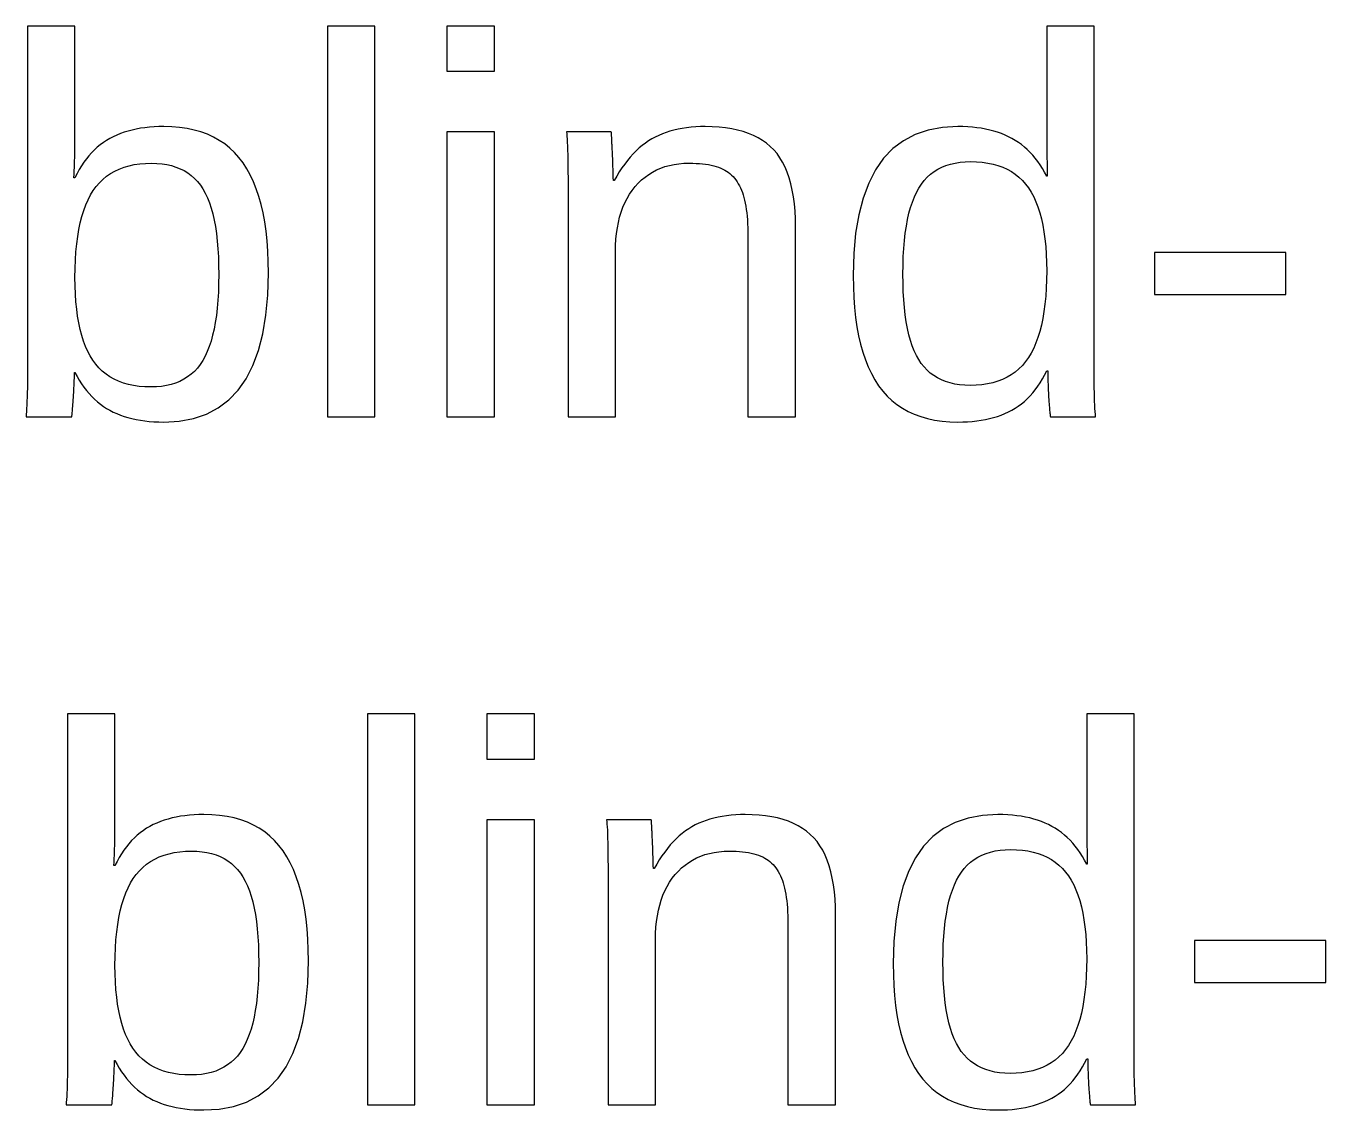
# Model space of a CAD drawing. Extents: x -27 to 133, y -77 to 15.
# Drawn here: x 93.88 to 99.41, y -29.76 to -25.16 of the extents above; entities that cross this region are included whole.
import ezdxf

# ---------------------------------------------------------------- set-up
doc = ezdxf.new("R2010")
doc.units = 0
doc.layers.get('0').update_dxf_attribs({"linetype": 'CONTINUOUS'})

msp = doc.modelspace()

# ---------------------------------------------------------------- linework, layer by layer
for points in [[(94.536, -26.8376), (94.5966, -26.8263), (94.652, -26.8076), (94.702, -26.7813), (94.7468, -26.7476), (94.7863, -26.7064), (94.8206, -26.6577), (94.8496, -26.6015), (94.8733, -26.5378), (94.8917, -26.4666), (94.9049, -26.3879), (94.9128, -26.3017), (94.9155, -26.208), (94.9148, -26.1607), (94.9129, -26.1154), (94.9097, -26.0719), (94.9052, -26.0302), (94.8995, -25.9905), (94.8925, -25.9527), (94.8842, -25.9167), (94.8746, -25.8826), (94.8637, -25.8504), (94.8516, -25.82), (94.8382, -25.7916), (94.8235, -25.765), (94.8075, -25.7403), (94.7902, -25.7175), (94.7714, -25.6965), (94.7512, -25.6773), (94.7295, -25.6599), (94.7065, -25.6444), (94.682, -25.6307), (94.656, -25.6188), (94.6286, -25.6087), (94.5998, -25.6005), (94.5695, -25.5941), (94.5378, -25.5896), (94.5047, -25.5868), (94.4701, -25.5859), (94.4494, -25.5862), (94.4292, -25.5871), (94.4095, -25.5886), (94.3903, -25.5907), (94.3717, -25.5933), (94.3535, -25.5966), (94.3359, -25.6005), (94.3189, -25.605), (94.3023, -25.61), (94.2863, -25.6157), (94.2708, -25.622), (94.2558, -25.6288), (94.2413, -25.6363), (94.2273, -25.6444), (94.2138, -25.6533), (94.2006, -25.663), (94.1879, -25.6735), (94.1757, -25.6847), (94.1638, -25.6968), (94.1524, -25.7096), (94.1415, -25.7232), (94.1309, -25.7376), (94.1208, -25.7528), (94.1111, -25.7687), (94.1019, -25.7854), (94.0931, -25.803), (94.0886, -25.803), (94.0892, -25.788), (94.0899, -25.7733), (94.0904, -25.7589), (94.0909, -25.7448), (94.0914, -25.731), (94.0918, -25.7176), (94.0921, -25.7044), (94.0924, -25.6915), (94.0926, -25.679), (94.0928, -25.6667), (94.0929, -25.6548), (94.093, -25.6431), (94.0931, -25.6318), (94.0931, -25.1585), (93.8917, -25.1585), (93.8917, -26.5694), (93.8916, -26.5977), (93.8915, -26.6246), (93.8913, -26.6498), (93.891, -26.6736), (93.8907, -26.6958), (93.8902, -26.7166), (93.8897, -26.7357), (93.8891, -26.7534), (93.8884, -26.7696), (93.8877, -26.7842), (93.8868, -26.7973), (93.8859, -26.8089), (93.8849, -26.8189), (94.0796, -26.8189), (94.08, -26.8169), (94.0804, -26.8141), (94.0808, -26.8106), (94.0812, -26.8064), (94.0817, -26.8015), (94.0822, -26.7958), (94.0827, -26.7895), (94.0832, -26.7825), (94.0838, -26.7747), (94.0844, -26.7663), (94.085, -26.7571), (94.0857, -26.7473), (94.0863, -26.7367), (94.087, -26.726), (94.0876, -26.7157), (94.0882, -26.7058), (94.0887, -26.6964), (94.0891, -26.6874), (94.0895, -26.6789), (94.0899, -26.6707), (94.0902, -26.663), (94.0904, -26.6557), (94.0906, -26.6489), (94.0907, -26.6425), (94.0908, -26.6365), (94.0908, -26.6309), (94.0931, -26.6309), (94.102, -26.6476), (94.1114, -26.6636), (94.1212, -26.6788), (94.1314, -26.6933), (94.142, -26.7071), (94.153, -26.7202), (94.1644, -26.7326), (94.1762, -26.7442), (94.1884, -26.7551), (94.201, -26.7653), (94.2141, -26.7748), (94.2275, -26.7835), (94.2413, -26.7915), (94.2556, -26.7989), (94.2705, -26.8057), (94.2859, -26.8118), (94.3018, -26.8174), (94.3183, -26.8225), (94.3354, -26.8269), (94.353, -26.8307), (94.3711, -26.8339), (94.3898, -26.8366), (94.4091, -26.8387), (94.4289, -26.8401), (94.4492, -26.841), (94.4701, -26.8413)], [(95.3676, -25.1585), (95.1662, -25.1585), (95.1662, -26.8189), (95.3676, -26.8189)], [(95.8756, -25.1585), (95.6742, -25.1585), (95.6742, -25.3509), (95.8756, -25.3509)], [(97.8668, -26.841), (97.8871, -26.8401), (97.9067, -26.8386), (97.9259, -26.8365), (97.9446, -26.8339), (97.9627, -26.8306), (97.9803, -26.8267), (97.9974, -26.8222), (98.0139, -26.8172), (98.0299, -26.8115), (98.0455, -26.8053), (98.0604, -26.7984), (98.0749, -26.791), (98.0889, -26.7828), (98.1024, -26.7739), (98.1156, -26.7642), (98.1283, -26.7537), (98.1405, -26.7425), (98.1524, -26.7304), (98.1638, -26.7176), (98.1748, -26.704), (98.1853, -26.6896), (98.1954, -26.6744), (98.2051, -26.6585), (98.2143, -26.6418), (98.2232, -26.6242), (98.2276, -26.6242), (98.2277, -26.6316), (98.2277, -26.6391), (98.2278, -26.6469), (98.228, -26.6549), (98.2282, -26.663), (98.2285, -26.6714), (98.2288, -26.68), (98.2291, -26.6889), (98.2295, -26.6979), (98.23, -26.7071), (98.2304, -26.7166), (98.231, -26.7263), (98.2316, -26.7361), (98.2322, -26.7458), (98.2327, -26.755), (98.2333, -26.7636), (98.2339, -26.7716), (98.2345, -26.7791), (98.2351, -26.786), (98.2356, -26.7924), (98.2362, -26.7982), (98.2367, -26.8035), (98.2373, -26.8082), (98.2378, -26.8123), (98.2383, -26.8159), (98.2388, -26.8189), (98.4313, -26.8189), (98.4303, -26.8089), (98.4294, -26.7973), (98.4285, -26.7842), (98.4278, -26.7696), (98.4271, -26.7534), (98.4265, -26.7357), (98.426, -26.7166), (98.4256, -26.6958), (98.4252, -26.6736), (98.4249, -26.6498), (98.4247, -26.6246), (98.4246, -26.5977), (98.4246, -26.5694), (98.4246, -25.1585), (98.2232, -25.1585), (98.2232, -25.6609), (98.2254, -25.7962), (98.2232, -25.7962), (98.2143, -25.7797), (98.2051, -25.7639), (98.1954, -25.7488), (98.1853, -25.7344), (98.1748, -25.7207), (98.1639, -25.7077), (98.1525, -25.6954), (98.1407, -25.6838), (98.1285, -25.6729), (98.1159, -25.6627), (98.1028, -25.6532), (98.0894, -25.6444), (98.0755, -25.6363), (98.0611, -25.6288), (98.0461, -25.622), (98.0307, -25.6157), (98.0147, -25.61), (97.9981, -25.605), (97.981, -25.6005), (97.9634, -25.5966), (97.9452, -25.5933), (97.9264, -25.5907), (97.9072, -25.5886), (97.8874, -25.5871), (97.867, -25.5862), (97.8461, -25.5859), (97.7802, -25.5896), (97.7196, -25.6009), (97.6643, -25.6196), (97.6142, -25.6459), (97.5694, -25.6796), (97.5299, -25.7208), (97.4956, -25.7695), (97.4667, -25.8257), (97.4429, -25.8894), (97.4245, -25.9606), (97.4113, -26.0393), (97.4034, -26.1255), (97.4008, -26.2192), (97.4014, -26.2664), (97.4033, -26.3118), (97.4065, -26.3553), (97.411, -26.3969), (97.4167, -26.4367), (97.4238, -26.4745), (97.4321, -26.5105), (97.4417, -26.5446), (97.4525, -26.5768), (97.4647, -26.6072), (97.4781, -26.6356), (97.4928, -26.6622), (97.5088, -26.6869), (97.5261, -26.7097), (97.5448, -26.7308), (97.5651, -26.7499), (97.5867, -26.7673), (97.6098, -26.7828), (97.6343, -26.7965), (97.6602, -26.8084), (97.6876, -26.8185), (97.7164, -26.8267), (97.7467, -26.8331), (97.7784, -26.8376), (97.8115, -26.8404), (97.8461, -26.8413)], [(95.8756, -25.6083), (95.6742, -25.6083), (95.6742, -26.8189), (95.8756, -26.8189)], [(96.3903, -26.1174), (96.3908, -26.0906), (96.3923, -26.0648), (96.3948, -26.0399), (96.3983, -26.0159), (96.4027, -25.9928), (96.4082, -25.9706), (96.4147, -25.9494), (96.4221, -25.929), (96.4306, -25.9096), (96.44, -25.8911), (96.4504, -25.8735), (96.4618, -25.8568), (96.4743, -25.841), (96.4875, -25.8263), (96.5015, -25.8127), (96.5163, -25.8004), (96.5317, -25.7892), (96.5479, -25.7791), (96.5648, -25.7703), (96.5825, -25.7626), (96.6008, -25.7562), (96.6199, -25.7509), (96.6398, -25.7467), (96.6603, -25.7438), (96.6816, -25.742), (96.7036, -25.7414), (96.7187, -25.7416), (96.7331, -25.7421), (96.747, -25.743), (96.7603, -25.7442), (96.7731, -25.7457), (96.7853, -25.7476), (96.7969, -25.7499), (96.808, -25.7524), (96.8184, -25.7554), (96.8283, -25.7586), (96.8377, -25.7623), (96.8465, -25.7662), (96.8547, -25.7705), (96.8624, -25.7752), (96.8698, -25.7803), (96.8769, -25.7859), (96.8837, -25.7919), (96.8901, -25.7984), (96.8962, -25.8052), (96.902, -25.8126), (96.9074, -25.8203), (96.9125, -25.8285), (96.9173, -25.8371), (96.9217, -25.8462), (96.9259, -25.8557), (96.9296, -25.8656), (96.9331, -25.8761), (96.9363, -25.8872), (96.9392, -25.899), (96.9419, -25.9113), (96.9442, -25.9244), (96.9463, -25.938), (96.9481, -25.9523), (96.9497, -25.9672), (96.9509, -25.9828), (96.9519, -25.999), (96.9526, -26.0158), (96.953, -26.0333), (96.9531, -26.0514), (96.9531, -26.8189), (97.1557, -26.8189), (97.1557, -26.0122), (97.1551, -25.9778), (97.1535, -25.945), (97.1507, -25.9137), (97.1469, -25.884), (97.142, -25.8557), (97.136, -25.829), (97.1289, -25.8038), (97.1207, -25.7802), (97.1114, -25.7581), (97.101, -25.7375), (97.0896, -25.7184), (97.077, -25.7009), (97.0633, -25.6849), (97.0485, -25.6703), (97.0324, -25.6568), (97.015, -25.6445), (96.9964, -25.6334), (96.9765, -25.6234), (96.9554, -25.6146), (96.933, -25.607), (96.9093, -25.6005), (96.8843, -25.5953), (96.8581, -25.5912), (96.8306, -25.5882), (96.8019, -25.5865), (96.7719, -25.5859), (96.7513, -25.5862), (96.7313, -25.5871), (96.7117, -25.5887), (96.6927, -25.5908), (96.6743, -25.5936), (96.6563, -25.597), (96.6389, -25.601), (96.622, -25.6056), (96.6056, -25.6108), (96.5897, -25.6167), (96.5744, -25.6231), (96.5596, -25.6302), (96.5453, -25.6379), (96.5314, -25.6464), (96.5177, -25.6557), (96.5044, -25.6658), (96.4912, -25.6769), (96.4784, -25.6888), (96.4658, -25.7016), (96.4534, -25.7152), (96.4413, -25.7297), (96.4295, -25.7451), (96.4179, -25.7613), (96.4066, -25.7784), (96.3955, -25.7964), (96.3847, -25.8153), (96.3814, -25.8153), (96.381, -25.802), (96.3807, -25.7894), (96.3804, -25.7775), (96.3801, -25.7662), (96.3797, -25.7556), (96.3794, -25.7457), (96.3791, -25.7365), (96.3788, -25.7279), (96.3786, -25.72), (96.3783, -25.7127), (96.378, -25.7061), (96.3777, -25.7002), (96.3775, -25.695), (96.3772, -25.6901), (96.377, -25.6854), (96.3767, -25.6807), (96.3765, -25.6761), (96.3763, -25.6715), (96.376, -25.6671), (96.3758, -25.6628), (96.3756, -25.6585), (96.3754, -25.6543), (96.3752, -25.6502), (96.375, -25.6462), (96.3748, -25.6423), (96.3747, -25.6385), (96.3745, -25.6348), (96.3743, -25.6314), (96.3741, -25.6281), (96.374, -25.6251), (96.3738, -25.6224), (96.3736, -25.6198), (96.3735, -25.6175), (96.3733, -25.6154), (96.3731, -25.6135), (96.3729, -25.6119), (96.3728, -25.6104), (96.3726, -25.6092), (96.3724, -25.6083), (96.1822, -25.6083), (96.1832, -25.6165), (96.1841, -25.6266), (96.185, -25.6387), (96.1857, -25.6528), (96.1864, -25.6688), (96.187, -25.6867), (96.1875, -25.7066), (96.1879, -25.7284), (96.1883, -25.7522), (96.1886, -25.7779), (96.1888, -25.8056), (96.1889, -25.8352), (96.1889, -25.8667), (96.1889, -26.8189), (96.3903, -26.8189)], [(94.3906, -26.6918), (94.366, -26.6898), (94.3425, -26.6864), (94.3201, -26.6817), (94.2988, -26.6757), (94.2787, -26.6683), (94.2596, -26.6596), (94.2417, -26.6495), (94.225, -26.6381), (94.2093, -26.6253), (94.1948, -26.6112), (94.1814, -26.5957), (94.1691, -26.5789), (94.1579, -26.5607), (94.1475, -26.541), (94.1381, -26.5199), (94.1295, -26.4972), (94.1219, -26.4731), (94.1151, -26.4475), (94.1093, -26.4204), (94.1043, -26.3919), (94.1003, -26.3619), (94.0971, -26.3304), (94.0949, -26.2974), (94.0935, -26.263), (94.0931, -26.227), (94.0935, -26.1889), (94.0949, -26.1525), (94.0972, -26.1176), (94.1004, -26.0843), (94.1046, -26.0527), (94.1096, -26.0227), (94.1156, -25.9943), (94.1225, -25.9675), (94.1303, -25.9423), (94.1391, -25.9188), (94.1487, -25.8968), (94.1593, -25.8765), (94.1708, -25.8578), (94.1833, -25.8406), (94.1969, -25.8247), (94.2116, -25.8103), (94.2274, -25.7972), (94.2443, -25.7855), (94.2623, -25.7752), (94.2813, -25.7662), (94.3015, -25.7586), (94.3227, -25.7524), (94.3451, -25.7476), (94.3685, -25.7442), (94.393, -25.7421), (94.4187, -25.7414), (94.4414, -25.7421), (94.4632, -25.744), (94.4839, -25.7473), (94.5037, -25.7518), (94.5224, -25.7577), (94.5402, -25.7648), (94.557, -25.7732), (94.5728, -25.783), (94.5876, -25.794), (94.6014, -25.8063), (94.6142, -25.8199), (94.626, -25.8349), (94.6368, -25.8511), (94.6468, -25.8688), (94.6559, -25.8882), (94.6643, -25.9094), (94.6718, -25.9322), (94.6786, -25.9568), (94.6845, -25.983), (94.6897, -26.011), (94.6941, -26.0407), (94.6976, -26.0721), (94.7004, -26.1052), (94.7024, -26.14), (94.7036, -26.1765), (94.704, -26.2147), (94.7036, -26.2528), (94.7024, -26.2892), (94.7004, -26.3239), (94.6976, -26.357), (94.694, -26.3885), (94.6896, -26.4182), (94.6844, -26.4463), (94.6783, -26.4728), (94.6715, -26.4975), (94.6639, -26.5207), (94.6555, -26.5421), (94.6463, -26.5619), (94.6363, -26.58), (94.6254, -26.5967), (94.6135, -26.612), (94.6005, -26.626), (94.5866, -26.6386), (94.5717, -26.6499), (94.5558, -26.6599), (94.5389, -26.6685), (94.521, -26.6759), (94.5021, -26.6818), (94.4822, -26.6865), (94.4612, -26.6898), (94.4393, -26.6918), (94.4164, -26.6925)], [(97.8748, -26.6851), (97.8531, -26.6832), (97.8323, -26.6799), (97.8126, -26.6754), (97.7938, -26.6696), (97.776, -26.6624), (97.7592, -26.654), (97.7434, -26.6443), (97.7286, -26.6332), (97.7148, -26.6209), (97.702, -26.6073), (97.6902, -26.5923), (97.6794, -26.5761), (97.6694, -26.5584), (97.6603, -26.539), (97.652, -26.5178), (97.6444, -26.495), (97.6377, -26.4704), (97.6317, -26.4442), (97.6265, -26.4162), (97.6222, -26.3865), (97.6186, -26.3551), (97.6158, -26.322), (97.6138, -26.2872), (97.6126, -26.2507), (97.6122, -26.2125), (97.6126, -26.1744), (97.6138, -26.138), (97.6158, -26.1033), (97.6186, -26.0702), (97.6223, -26.0387), (97.6267, -26.009), (97.6319, -25.9809), (97.6379, -25.9544), (97.6447, -25.9297), (97.6523, -25.9065), (97.6607, -25.8851), (97.6699, -25.8653), (97.6799, -25.8472), (97.6909, -25.8305), (97.7028, -25.8152), (97.7157, -25.8012), (97.7296, -25.7886), (97.7445, -25.7773), (97.7604, -25.7673), (97.7773, -25.7587), (97.7952, -25.7513), (97.8142, -25.7454), (97.8341, -25.7407), (97.855, -25.7374), (97.8769, -25.7354), (97.8998, -25.7347), (97.9253, -25.7354), (97.9496, -25.7374), (97.9729, -25.7407), (97.9951, -25.7453), (98.0162, -25.7513), (98.0362, -25.7585), (98.0552, -25.7672), (98.073, -25.7771), (98.0898, -25.7883), (98.1054, -25.8009), (98.12, -25.8148), (98.1335, -25.83), (98.146, -25.8466), (98.1574, -25.8646), (98.1679, -25.8841), (98.1775, -25.9051), (98.1862, -25.9276), (98.1939, -25.9517), (98.2008, -25.9773), (98.2067, -26.0044), (98.2117, -26.033), (98.2159, -26.0632), (98.2191, -26.0949), (98.2213, -26.1281), (98.2227, -26.1628), (98.2232, -26.1991), (98.2227, -26.2367), (98.2213, -26.2727), (98.2191, -26.3072), (98.2159, -26.3402), (98.2117, -26.3716), (98.2067, -26.4015), (98.2008, -26.4298), (98.1939, -26.4566), (98.1862, -26.4818), (98.1775, -26.5055), (98.1679, -26.5276), (98.1574, -26.5481), (98.146, -26.5672), (98.1335, -26.5847), (98.12, -26.6009), (98.1053, -26.6156), (98.0896, -26.6289), (98.0727, -26.6409), (98.0547, -26.6514), (98.0356, -26.6605), (98.0154, -26.6682), (97.994, -26.6745), (97.9716, -26.6795), (97.948, -26.683), (97.9234, -26.6851), (97.8976, -26.6858)], [(99.2403, -26.1207), (98.6809, -26.1207), (98.6809, -26.2998), (99.2403, -26.2998)], [(94.7061, -29.761), (94.7667, -29.7498), (94.822, -29.7311), (94.8721, -29.7048), (94.9169, -29.6711), (94.9564, -29.6299), (94.9907, -29.5812), (95.0197, -29.525), (95.0434, -29.4613), (95.0618, -29.3901), (95.075, -29.3114), (95.0829, -29.2252), (95.0855, -29.1315), (95.0849, -29.0842), (95.083, -29.0389), (95.0798, -28.9954), (95.0753, -28.9537), (95.0696, -28.914), (95.0625, -28.8761), (95.0542, -28.8402), (95.0447, -28.8061), (95.0338, -28.7739), (95.0217, -28.7435), (95.0082, -28.7151), (94.9935, -28.6885), (94.9776, -28.6638), (94.9602, -28.641), (94.9415, -28.6199), (94.9213, -28.6008), (94.8996, -28.5834), (94.8766, -28.5679), (94.852, -28.5542), (94.8261, -28.5423), (94.7987, -28.5322), (94.7699, -28.524), (94.7396, -28.5176), (94.7079, -28.513), (94.6748, -28.5103), (94.6402, -28.5094), (94.6195, -28.5097), (94.5993, -28.5106), (94.5796, -28.5121), (94.5604, -28.5142), (94.5417, -28.5168), (94.5236, -28.5201), (94.506, -28.524), (94.4889, -28.5285), (94.4724, -28.5335), (94.4564, -28.5392), (94.4408, -28.5454), (94.4259, -28.5523), (94.4114, -28.5597), (94.3974, -28.5679), (94.3838, -28.5768), (94.3707, -28.5865), (94.358, -28.597), (94.3458, -28.6082), (94.3339, -28.6203), (94.3225, -28.6331), (94.3116, -28.6467), (94.301, -28.6611), (94.2909, -28.6763), (94.2812, -28.6922), (94.272, -28.7089), (94.2631, -28.7264), (94.2587, -28.7264), (94.2593, -28.7115), (94.2599, -28.6968), (94.2605, -28.6824), (94.261, -28.6683), (94.2614, -28.6545), (94.2618, -28.641), (94.2622, -28.6279), (94.2625, -28.615), (94.2627, -28.6025), (94.2629, -28.5902), (94.263, -28.5782), (94.2631, -28.5666), (94.2631, -28.5553), (94.2631, -28.082), (94.0617, -28.082), (94.0617, -29.4929), (94.0617, -29.5212), (94.0616, -29.548), (94.0614, -29.5733), (94.0611, -29.5971), (94.0607, -29.6193), (94.0603, -29.64), (94.0598, -29.6592), (94.0592, -29.6769), (94.0585, -29.6931), (94.0578, -29.7077), (94.0569, -29.7208), (94.056, -29.7324), (94.055, -29.7424), (94.2497, -29.7424), (94.2501, -29.7403), (94.2505, -29.7376), (94.2509, -29.7341), (94.2513, -29.7299), (94.2518, -29.725), (94.2523, -29.7193), (94.2528, -29.713), (94.2533, -29.706), (94.2539, -29.6982), (94.2545, -29.6898), (94.2551, -29.6806), (94.2557, -29.6708), (94.2564, -29.6602), (94.2571, -29.6495), (94.2577, -29.6392), (94.2583, -29.6293), (94.2588, -29.6199), (94.2592, -29.6109), (94.2596, -29.6023), (94.26, -29.5942), (94.2602, -29.5865), (94.2605, -29.5792), (94.2607, -29.5724), (94.2608, -29.566), (94.2609, -29.56), (94.2609, -29.5544), (94.2631, -29.5544), (94.2721, -29.5711), (94.2815, -29.5871), (94.2913, -29.6023), (94.3015, -29.6168), (94.3121, -29.6306), (94.3231, -29.6437), (94.3345, -29.6561), (94.3463, -29.6677), (94.3585, -29.6786), (94.3711, -29.6888), (94.3841, -29.6982), (94.3976, -29.707), (94.4114, -29.715), (94.4257, -29.7224), (94.4405, -29.7291), (94.456, -29.7353), (94.4719, -29.7409), (94.4884, -29.7459), (94.5055, -29.7504), (94.5231, -29.7542), (94.5412, -29.7574), (94.5599, -29.7601), (94.5792, -29.7621), (94.599, -29.7636), (94.6193, -29.7645), (94.6402, -29.7648)], [(95.5376, -28.082), (95.3362, -28.082), (95.3362, -29.7424), (95.5376, -29.7424)], [(96.0457, -28.082), (95.8443, -28.082), (95.8443, -28.2744), (96.0457, -28.2744)], [(98.0369, -29.7645), (98.0571, -29.7636), (98.0768, -29.7621), (98.096, -29.76), (98.1146, -29.7573), (98.1328, -29.7541), (98.1504, -29.7502), (98.1674, -29.7457), (98.184, -29.7407), (98.2, -29.735), (98.2155, -29.7287), (98.2305, -29.7219), (98.245, -29.7144), (98.259, -29.7063), (98.2725, -29.6974), (98.2857, -29.6877), (98.2984, -29.6772), (98.3106, -29.6659), (98.3225, -29.6539), (98.3339, -29.6411), (98.3448, -29.6275), (98.3554, -29.6131), (98.3655, -29.5979), (98.3752, -29.582), (98.3844, -29.5652), (98.3933, -29.5477), (98.3977, -29.5477), (98.3977, -29.5551), (98.3978, -29.5626), (98.3979, -29.5704), (98.3981, -29.5783), (98.3983, -29.5865), (98.3986, -29.5949), (98.3989, -29.6035), (98.3992, -29.6123), (98.3996, -29.6214), (98.4, -29.6306), (98.4005, -29.6401), (98.4011, -29.6497), (98.4016, -29.6596), (98.4022, -29.6693), (98.4028, -29.6785), (98.4034, -29.6871), (98.404, -29.6951), (98.4046, -29.7026), (98.4051, -29.7095), (98.4057, -29.7159), (98.4062, -29.7217), (98.4068, -29.727), (98.4073, -29.7317), (98.4079, -29.7358), (98.4084, -29.7394), (98.4089, -29.7424), (98.6014, -29.7424), (98.6004, -29.7324), (98.5995, -29.7208), (98.5986, -29.7077), (98.5979, -29.6931), (98.5972, -29.6769), (98.5966, -29.6592), (98.5961, -29.64), (98.5956, -29.6193), (98.5953, -29.5971), (98.595, -29.5733), (98.5948, -29.548), (98.5947, -29.5212), (98.5947, -29.4929), (98.5947, -28.082), (98.3933, -28.082), (98.3933, -28.5843), (98.3955, -28.7197), (98.3933, -28.7197), (98.3844, -28.7032), (98.3752, -28.6874), (98.3655, -28.6723), (98.3554, -28.6579), (98.3449, -28.6442), (98.334, -28.6312), (98.3226, -28.6188), (98.3108, -28.6072), (98.2986, -28.5963), (98.286, -28.5861), (98.2729, -28.5766), (98.2594, -28.5678), (98.2455, -28.5597), (98.2312, -28.5523), (98.2162, -28.5454), (98.2008, -28.5392), (98.1847, -28.5335), (98.1682, -28.5285), (98.1511, -28.524), (98.1334, -28.5201), (98.1153, -28.5168), (98.0965, -28.5142), (98.0773, -28.5121), (98.0574, -28.5106), (98.0371, -28.5097), (98.0162, -28.5094), (97.9503, -28.5131), (97.8897, -28.5244), (97.8344, -28.5431), (97.7843, -28.5693), (97.7395, -28.6031), (97.7, -28.6443), (97.6657, -28.693), (97.6367, -28.7492), (97.613, -28.8129), (97.5946, -28.8841), (97.5814, -28.9628), (97.5735, -29.049), (97.5709, -29.1427), (97.5715, -29.1899), (97.5734, -29.2353), (97.5766, -29.2788), (97.5811, -29.3204), (97.5868, -29.3602), (97.5939, -29.398), (97.6022, -29.434), (97.6117, -29.4681), (97.6226, -29.5003), (97.6347, -29.5307), (97.6482, -29.5591), (97.6629, -29.5857), (97.6788, -29.6104), (97.6962, -29.6332), (97.7149, -29.6542), (97.7351, -29.6734), (97.7568, -29.6908), (97.7799, -29.7063), (97.8044, -29.72), (97.8303, -29.7319), (97.8577, -29.7419), (97.8865, -29.7502), (97.9168, -29.7566), (97.9485, -29.7611), (97.9816, -29.7639), (98.0162, -29.7648)], [(96.5604, -29.0409), (96.5609, -29.0141), (96.5624, -28.9883), (96.5649, -28.9634), (96.5684, -28.9394), (96.5728, -28.9163), (96.5783, -28.8941), (96.5847, -28.8729), (96.5922, -28.8525), (96.6006, -28.8331), (96.6101, -28.8146), (96.6205, -28.797), (96.6319, -28.7803), (96.6443, -28.7645), (96.6576, -28.7498), (96.6716, -28.7362), (96.6863, -28.7238), (96.7018, -28.7126), (96.718, -28.7026), (96.7349, -28.6938), (96.7525, -28.6861), (96.7709, -28.6796), (96.79, -28.6743), (96.8098, -28.6702), (96.8304, -28.6673), (96.8517, -28.6655), (96.8737, -28.6649), (96.8887, -28.6651), (96.9032, -28.6656), (96.9171, -28.6665), (96.9304, -28.6677), (96.9432, -28.6692), (96.9554, -28.6711), (96.967, -28.6734), (96.978, -28.6759), (96.9885, -28.6789), (96.9984, -28.6821), (97.0078, -28.6857), (97.0165, -28.6897), (97.0247, -28.694), (97.0325, -28.6987), (97.0399, -28.7038), (97.047, -28.7094), (97.0538, -28.7154), (97.0602, -28.7218), (97.0663, -28.7287), (97.0721, -28.736), (97.0775, -28.7438), (97.0826, -28.752), (97.0874, -28.7606), (97.0918, -28.7697), (97.0959, -28.7792), (97.0997, -28.7891), (97.1032, -28.7996), (97.1064, -28.8107), (97.1093, -28.8224), (97.112, -28.8348), (97.1143, -28.8478), (97.1164, -28.8615), (97.1182, -28.8758), (97.1197, -28.8907), (97.121, -28.9063), (97.122, -28.9225), (97.1227, -28.9393), (97.1231, -28.9568), (97.1232, -28.9749), (97.1232, -29.7424), (97.3257, -29.7424), (97.3257, -28.9357), (97.3252, -28.9013), (97.3235, -28.8685), (97.3208, -28.8372), (97.317, -28.8074), (97.3121, -28.7792), (97.3061, -28.7525), (97.299, -28.7273), (97.2908, -28.7037), (97.2815, -28.6816), (97.2711, -28.661), (97.2596, -28.6419), (97.2471, -28.6244), (97.2334, -28.6084), (97.2186, -28.5938), (97.2025, -28.5803), (97.1851, -28.568), (97.1665, -28.5568), (97.1466, -28.5469), (97.1255, -28.5381), (97.103, -28.5305), (97.0794, -28.524), (97.0544, -28.5188), (97.0282, -28.5147), (97.0007, -28.5117), (96.972, -28.51), (96.942, -28.5094), (96.9214, -28.5097), (96.9013, -28.5106), (96.8818, -28.5122), (96.8628, -28.5143), (96.8443, -28.5171), (96.8264, -28.5205), (96.809, -28.5245), (96.7921, -28.5291), (96.7757, -28.5343), (96.7598, -28.5402), (96.7445, -28.5466), (96.7297, -28.5537), (96.7154, -28.5614), (96.7015, -28.5698), (96.6878, -28.5792), (96.6744, -28.5893), (96.6613, -28.6004), (96.6485, -28.6123), (96.6358, -28.625), (96.6235, -28.6387), (96.6114, -28.6532), (96.5996, -28.6686), (96.588, -28.6848), (96.5767, -28.7019), (96.5656, -28.7199), (96.5548, -28.7388), (96.5515, -28.7388), (96.5511, -28.7255), (96.5508, -28.7129), (96.5505, -28.701), (96.5501, -28.6897), (96.5498, -28.6791), (96.5495, -28.6692), (96.5492, -28.6599), (96.5489, -28.6514), (96.5486, -28.6435), (96.5484, -28.6362), (96.5481, -28.6296), (96.5478, -28.6237), (96.5475, -28.6185), (96.5473, -28.6136), (96.547, -28.6088), (96.5468, -28.6042), (96.5466, -28.5995), (96.5463, -28.595), (96.5461, -28.5906), (96.5459, -28.5862), (96.5457, -28.582), (96.5455, -28.5778), (96.5453, -28.5737), (96.5451, -28.5697), (96.5449, -28.5658), (96.5447, -28.562), (96.5446, -28.5583), (96.5444, -28.5548), (96.5442, -28.5516), (96.5441, -28.5486), (96.5439, -28.5459), (96.5437, -28.5433), (96.5435, -28.541), (96.5434, -28.5389), (96.5432, -28.537), (96.543, -28.5354), (96.5429, -28.5339), (96.5427, -28.5327), (96.5425, -28.5318), (96.3523, -28.5318), (96.3533, -28.54), (96.3542, -28.5501), (96.355, -28.5622), (96.3558, -28.5763), (96.3565, -28.5922), (96.3571, -28.6102), (96.3576, -28.6301), (96.358, -28.6519), (96.3584, -28.6757), (96.3586, -28.7014), (96.3588, -28.7291), (96.359, -28.7587), (96.359, -28.7902), (96.359, -29.7424), (96.5604, -29.7424)], [(96.0457, -28.5318), (95.8443, -28.5318), (95.8443, -29.7424), (96.0457, -29.7424)], [(94.5607, -29.6153), (94.5361, -29.6133), (94.5126, -29.6099), (94.4902, -29.6052), (94.4689, -29.5992), (94.4487, -29.5918), (94.4297, -29.583), (94.4118, -29.573), (94.3951, -29.5615), (94.3794, -29.5488), (94.3649, -29.5347), (94.3515, -29.5192), (94.3392, -29.5024), (94.328, -29.4842), (94.3176, -29.4645), (94.3082, -29.4433), (94.2996, -29.4207), (94.2919, -29.3966), (94.2852, -29.371), (94.2793, -29.3439), (94.2744, -29.3154), (94.2703, -29.2854), (94.2672, -29.2539), (94.2649, -29.2209), (94.2636, -29.1864), (94.2631, -29.1505), (94.2636, -29.1124), (94.265, -29.0759), (94.2673, -29.0411), (94.2705, -29.0078), (94.2746, -28.9762), (94.2797, -28.9462), (94.2857, -28.9178), (94.2926, -28.891), (94.3004, -28.8658), (94.3092, -28.8423), (94.3188, -28.8203), (94.3294, -28.8), (94.3409, -28.7813), (94.3534, -28.7641), (94.367, -28.7482), (94.3817, -28.7338), (94.3975, -28.7207), (94.4144, -28.709), (94.4323, -28.6987), (94.4514, -28.6897), (94.4716, -28.6821), (94.4928, -28.6759), (94.5152, -28.6711), (94.5386, -28.6677), (94.5631, -28.6656), (94.5887, -28.6649), (94.6115, -28.6656), (94.6332, -28.6675), (94.654, -28.6708), (94.6738, -28.6753), (94.6925, -28.6811), (94.7103, -28.6883), (94.7271, -28.6967), (94.7429, -28.7064), (94.7577, -28.7175), (94.7715, -28.7298), (94.7843, -28.7434), (94.7961, -28.7584), (94.8069, -28.7746), (94.8169, -28.7923), (94.826, -28.8117), (94.8343, -28.8329), (94.8419, -28.8557), (94.8486, -28.8803), (94.8546, -28.9065), (94.8598, -28.9345), (94.8641, -28.9642), (94.8677, -28.9956), (94.8705, -29.0287), (94.8725, -29.0635), (94.8737, -29.1), (94.8741, -29.1382), (94.8737, -29.1763), (94.8725, -29.2127), (94.8705, -29.2474), (94.8677, -29.2805), (94.8641, -29.312), (94.8596, -29.3417), (94.8544, -29.3698), (94.8484, -29.3963), (94.8416, -29.421), (94.834, -29.4442), (94.8256, -29.4656), (94.8164, -29.4854), (94.8064, -29.5035), (94.7955, -29.5202), (94.7835, -29.5355), (94.7706, -29.5494), (94.7567, -29.5621), (94.7418, -29.5734), (94.7259, -29.5834), (94.709, -29.592), (94.6911, -29.5993), (94.6722, -29.6053), (94.6522, -29.61), (94.6313, -29.6133), (94.6094, -29.6153), (94.5865, -29.616)], [(98.0449, -29.6086), (98.0232, -29.6067), (98.0024, -29.6034), (97.9826, -29.5989), (97.9639, -29.593), (97.9461, -29.5859), (97.9293, -29.5775), (97.9135, -29.5677), (97.8987, -29.5567), (97.8849, -29.5444), (97.8721, -29.5308), (97.8603, -29.5158), (97.8495, -29.4996), (97.8395, -29.4819), (97.8304, -29.4625), (97.822, -29.4413), (97.8145, -29.4185), (97.8077, -29.3939), (97.8018, -29.3677), (97.7966, -29.3397), (97.7923, -29.31), (97.7887, -29.2786), (97.7859, -29.2455), (97.7839, -29.2107), (97.7827, -29.1742), (97.7823, -29.136), (97.7827, -29.0979), (97.7839, -29.0615), (97.7859, -29.0267), (97.7887, -28.9937), (97.7923, -28.9622), (97.7967, -28.9325), (97.802, -28.9044), (97.808, -28.8779), (97.8148, -28.8531), (97.8224, -28.83), (97.8308, -28.8086), (97.84, -28.7888), (97.85, -28.7706), (97.8609, -28.754), (97.8729, -28.7387), (97.8858, -28.7247), (97.8997, -28.7121), (97.9146, -28.7008), (97.9305, -28.6908), (97.9474, -28.6822), (97.9653, -28.6748), (97.9842, -28.6688), (98.0042, -28.6642), (98.0251, -28.6609), (98.047, -28.6589), (98.0699, -28.6582), (98.0953, -28.6589), (98.1197, -28.6608), (98.143, -28.6642), (98.1652, -28.6688), (98.1863, -28.6748), (98.2063, -28.682), (98.2252, -28.6906), (98.2431, -28.7006), (98.2599, -28.7118), (98.2755, -28.7244), (98.2901, -28.7383), (98.3036, -28.7535), (98.316, -28.7701), (98.3275, -28.7881), (98.338, -28.8076), (98.3476, -28.8286), (98.3562, -28.8511), (98.364, -28.8752), (98.3709, -28.9008), (98.3768, -28.9279), (98.3818, -28.9565), (98.3859, -28.9867), (98.3891, -29.0184), (98.3914, -29.0516), (98.3928, -29.0863), (98.3933, -29.1225), (98.3928, -29.1602), (98.3914, -29.1962), (98.3891, -29.2307), (98.3859, -29.2637), (98.3818, -29.2951), (98.3768, -29.325), (98.3709, -29.3533), (98.364, -29.3801), (98.3562, -29.4053), (98.3476, -29.4289), (98.338, -29.4511), (98.3275, -29.4716), (98.316, -29.4907), (98.3036, -29.5082), (98.2901, -29.5243), (98.2754, -29.5391), (98.2596, -29.5524), (98.2428, -29.5643), (98.2248, -29.5749), (98.2057, -29.584), (98.1854, -29.5917), (98.1641, -29.598), (98.1417, -29.6029), (98.1181, -29.6065), (98.0934, -29.6086), (98.0677, -29.6093)], [(99.4104, -29.0442), (98.851, -29.0442), (98.851, -29.2232), (99.4104, -29.2232)]]:
    msp.add_lwpolyline(points, close=True)

doc.saveas('drawing.dxf')
